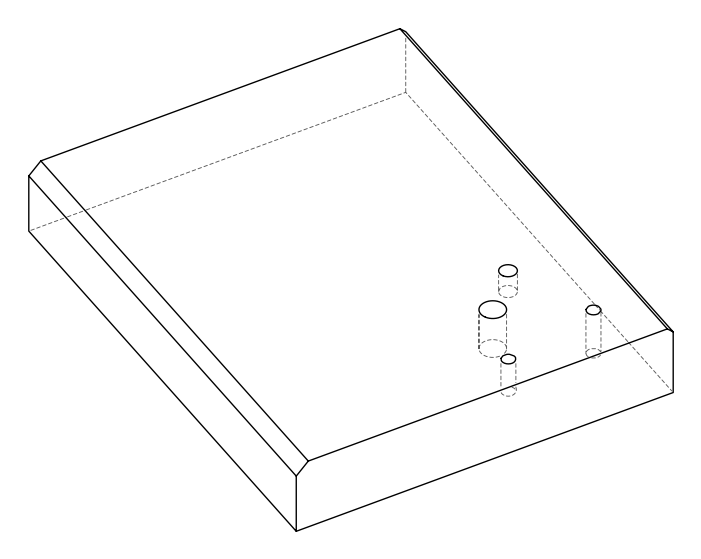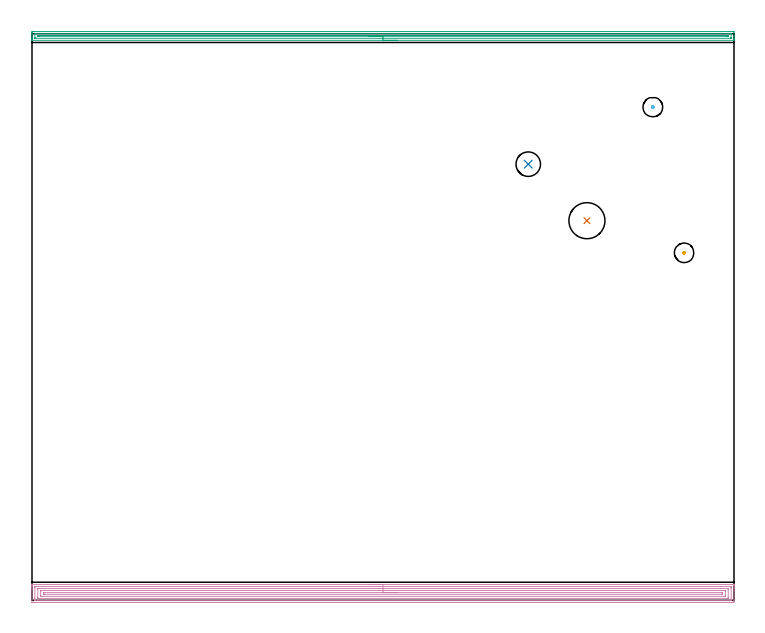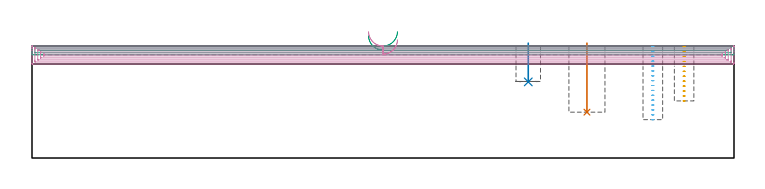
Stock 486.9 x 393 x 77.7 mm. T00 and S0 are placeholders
(PLAN: 6 operations, 3 tool changes, 32.7 min)
(1 INDEXABLE_INSERT_DRILL_BLIND_HOLE_FROM_SOLID | STEP1POCKET | UGT0302_004 | 0.19 min | 22499 mm3)
(2 INDEXABLE_INSERT_DRILL_BLIND_HOLE_FROM_SOLID_1 | STEP1POCKET_2 | NXT0302_005 | 0.11 min | 5592 mm3)
(3 AREA_MILL | FG_CHAMFER_SURFACE | UGT0205_001 | 11.84 min | 9061 mm3)
(4 AREA_MILL_1 | FG_CHAMFER_SURFACE_1 | UGT0205_001 | 19.7 min | 38036 mm3)
(5 MILL_BLIND_HOLE_FROM_SOLID_MATERIAL | STEP1POCKET_1 | UGT0201_130 | Spiral | 0.35 min | 5441 mm3)
(6 MILL_BLIND_HOLE_FROM_SOLID_MATERIAL_1 | STEP1POCKET_3 | UGT0201_130 | Spiral | 0.49 min | 7408 mm3)
(TOOL UGT0302_004 | Indexable Insert Drill 25mm | D25 PA180 FL50 Z2)
(TOOL NXT0302_005 | Index. Insert Drill 17mm [880-D1700L20-05] | D17 PA176 FL85 Z2)
(TOOL UGT0205_001 | Chamfer Mill 20 x 3 x 45 deg. | D20 FL50 Z2)
(TOOL UGT0201_130 | Carbide End Mill 12.0 | D12 FL15 Z4)
(OP 1 INDEXABLE_INSERT_DRILL_BLIND_HOLE_FROM_SOLID)
G17 G21 G94 G90
T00 M6
G54
G17 G0 G90 X384.9 Y263.3 S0 M3
G43 Z87.7 H0
G94 G81 G98 Z31.8 F250. R79.7
G80
M5
M2
(OP 2 INDEXABLE_INSERT_DRILL_BLIND_HOLE_FROM_SOLID_1)
G17 G21 G94 G90
T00 M6
G54
G17 G0 G90 X344.2 Y302.5 S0 M3
G43 Z87.7 H1
G94 G81 G98 Z52.8 F250. R79.7
G80
M5
M2
(OP 3 AREA_MILL)
G17 G21 G94 G90
T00 M6
G54
G17 G0 G90 X253.45 Y388.4 S1061 M3
G43 Z87.7 H0
G94 G1 X253.412 Z86.828 F250.
X253.298 Z85.963
X253.109 Z85.112
X252.847 Z84.28
X252.513 Z83.474
X252.11 Z82.7
X251.642 Z81.964
X251.11 Z81.272
X250.521 Z80.629
X249.878 Z80.04
X249.186 Z79.508
X248.45 Z79.04
X247.676 Z78.637
X246.87 Z78.303
X246.038 Z78.041
X245.186 Z77.852
X244.322 Z77.738
X243.45 Z77.7
X0.185
X0.01 Y388.402 Z77.689
X0.002 Y388.569 Z77.523
X0. Y388.742 Z77.357
Y388.966 Z77.134
Y389.692 Z76.402
Y390.935 Z75.162
Y392.329 Z73.767
Y392.95 Z73.146
Y393.829 Z72.268
X0.003 Y394.086 Z72.01
X0.01 Y394.492 Z71.605
X0.215 Y394.496 Z71.602
X0.632 Y394.5 Z71.6
X486.268 Y394.499 Z71.601
X486.685 Y394.496 Z71.602
X486.89 Y394.492 Z71.605
X486.9 Y394.086 Z72.01
Y391.45 Z74.645
Y390.056 Z76.04
Y389.692 Z76.402
Y388.966 Z77.134
Y388.742 Z77.357
X486.898 Y388.569 Z77.523
X486.89 Y388.402 Z77.689
X486.715 Y388.4 Z77.7
X243.45
Y389.814 Z76.286
X2.421 Y389.815 Z76.285
X2.295 Y389.816 Z76.284
X2.054 Y389.821 Z76.279
X2.009 Y389.827 Z76.273
X2.005 Y389.861 Z76.239
X2.003 Y389.896 Z76.204
X2. Y390.106 Z75.994
Y392.88 Z73.22
X2.002 Y392.99 Z73.11
X2.006 Y393.063 Z73.037
X2.01 Y393.08 Z73.02
X2.014 Y393.082 Z73.018
X2.036 Y393.084 Z73.016
X2.421 Y393.086 Z73.014
X2.545
X484.479 Y393.085 Z73.015
X484.605 Y393.084 Z73.016
X484.846 Y393.079 Z73.021
X484.891 Y393.073 Z73.027
X484.895 Y393.039 Z73.061
X484.897 Y393.004 Z73.096
X484.9 Y392.794 Z73.306
Y390.02 Z76.08
X484.898 Y389.91 Z76.19
X484.894 Y389.837 Z76.263
X484.89 Y389.82 Z76.28
X484.886 Y389.818 Z76.282
X484.864 Y389.816 Z76.284
X484.479 Y389.814 Z76.286
X484.355
X243.45
Y391.228 Z74.872
X5.104 Y391.229 Z74.871
X4.432 Y391.232 Z74.868
X4.21 Y391.235 Z74.865
X4.01 Y391.251 Z74.849
X4.007 Y391.45 Z74.65
Y391.65 Z74.45
X4.019 Y391.665 Z74.435
X4.041 Y391.668 Z74.432
X4.097 Y391.67 Z74.43
X4.21 Y391.671 Z74.429
X4.878 Y391.672 Z74.428
X481.796 Y391.671 Z74.429
X482.468 Y391.668 Z74.432
X482.69 Y391.665 Z74.435
X482.89 Y391.65 Z74.45
X482.893 Y391.45 Z74.65
Y391.251 Z74.849
X482.881 Y391.235 Z74.865
X482.859 Y391.232 Z74.868
X482.803 Y391.23 Z74.87
X482.69 Y391.229 Z74.871
X482.022 Y391.228 Z74.872
X243.45
X242.578 Z74.91
X241.714 Z75.023
X240.862 Z75.212
X240.03 Z75.475
X239.224 Z75.808
X238.45 Z76.211
X237.714 Z76.68
X237.022 Z77.211
X236.379 Z77.8
X235.79 Z78.444
X235.258 Z79.136
X234.79 Z79.872
X234.387 Z80.645
X234.053 Z81.451
X233.791 Z82.283
X233.602 Z83.135
X233.488 Z84.
X233.45 Z84.872
G0 Z87.7
M5
M2
(OP 4 AREA_MILL_1)
G17 G21 G94 G90
T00 M6
G54
G17 G0 G90 X233.45 Y11. S1061 M3
G43 Z87.7 H0
G94 G1 X233.488 Z86.828 F250.
X233.602 Z85.963
X233.791 Z85.112
X234.053 Z84.28
X234.387 Z83.474
X234.79 Z82.7
X235.258 Z81.964
X235.79 Z81.272
X236.379 Z80.629
X237.022 Z80.039
X237.714 Z79.508
X238.45 Z79.04
X239.224 Z78.637
X240.03 Z78.303
X240.862 Z78.041
X241.714 Z77.852
X242.578 Z77.738
X243.45 Z77.7
X486.715
X486.89 Y10.997 Z77.688
X486.893 Y10.978 Z77.669
X486.9 Y10.587 Z77.287
Y10.348 Z77.048
Y9.616 Z76.312
Y8.366 Z75.063
Y6.962 Z73.658
Y-0.376 Z66.321
X486.896 Y-1.001 Z65.696
X486.891 Y-1.492 Z65.206
X486.767 Y-1.495 Z65.203
X486.268 Y-1.5 Z65.2
X0.632
X0.003 Y-1.499 Z65.199
X0.002 Y-1.498 Z65.2
X0. Y-1.494 Z65.204
Y7.847 Z74.542
Y9.251 Z75.947
Y9.616 Z76.312
Y10.348 Z77.048
Y10.588 Z77.287
X0.007 Y10.978 Z77.669
X0.01 Y10.997 Z77.688
X0.185 Y11. Z77.7
X243.45
Y9.586 Z76.286
X484.511 Y9.585 Z76.285
X484.886 Y9.579 Z76.279
X484.891 Y9.458 Z76.158
X484.898 Y9.202 Z75.902
X484.9 Y8.732 Z75.432
Y8.315 Z75.015
Y0.768 Z67.468
X484.899 Y0.353 Z67.053
X484.89 Y-0.064 Z66.636
X484.888 Y-0.08 Z66.62
X484.882 Y-0.082 Z66.618
X484.857 Y-0.084 Z66.616
X484.803 Y-0.085 Z66.615
X484.695 Y-0.086 Z66.614
X2.389 Y-0.085 Z66.615
X2.014 Y-0.079 Z66.621
X2.009 Y0.042 Z66.742
X2.002 Y0.298 Z66.998
X2. Y0.768 Z67.468
Y1.184 Z67.884
Y8.732 Z75.432
X2.001 Y9.147 Z75.847
X2.01 Y9.564 Z76.264
X2.012 Y9.58 Z76.28
X2.018 Y9.582 Z76.282
X2.043 Y9.584 Z76.284
X2.097 Y9.585 Z76.285
X2.205 Y9.586 Z76.286
X243.45
Y8.171 Z74.871
X482.363
X482.69 Y8.169 Z74.869
X482.8 Y8.168 Z74.868
X482.878 Y8.165 Z74.865
X482.89 Y8.054 Z74.754
X482.896 Y7.847 Z74.547
X482.899 Y7.64 Z74.34
Y1.653 Z68.353
X482.898 Y1.448 Z68.148
X482.892 Y1.377 Z68.077
X482.886 Y1.335 Z68.035
X482.854 Y1.334 Z68.034
X482.69 Y1.331 Z68.031
X482.124 Y1.329 Z68.029
X481.796 Y1.328 Z68.028
X4.537 Y1.329 Z68.029
X4.21 Y1.33 Z68.03
X4.1 Y1.332 Z68.032
X4.022 Y1.335 Z68.035
X4.01 Y1.446 Z68.146
X4.005 Y1.653 Z68.353
X4.001 Y1.859 Z68.559
Y7.847 Z74.547
X4.002 Y8.052 Z74.752
X4.008 Y8.123 Z74.823
X4.014 Y8.165 Z74.865
X4.046 Y8.166 Z74.866
X4.21 Y8.169 Z74.869
X4.776 Y8.171 Z74.871
X5.104
X243.45
Y6.757 Z73.457
X480.772
X480.827 Y6.756 Z73.456
X480.865 Y6.754 Z73.454
X480.883 Y6.751 Z73.451
X480.89 Y6.738 Z73.438
X480.895 Y6.519 Z73.219
X480.9 Y6.079 Z72.779
Y3.424 Z70.124
X480.895 Y2.981 Z69.681
X480.89 Y2.762 Z69.462
X480.881 Y2.749 Z69.449
X480.853 Y2.746 Z69.446
X480.793 Y2.744 Z69.444
X480.695 Y2.743 Z69.443
X6.128
X6.073 Y2.744 Z69.444
X6.035 Y2.746 Z69.446
X6.017 Y2.749 Z69.449
X6.01 Y2.762 Z69.462
X6.005 Y2.981 Z69.681
X6. Y3.421 Z70.121
Y6.075 Z72.775
X6.005 Y6.519 Z73.219
X6.01 Y6.738 Z73.438
X6.019 Y6.751 Z73.451
X6.047 Y6.753 Z73.453
X6.107 Y6.756 Z73.456
X6.205 Y6.757 Z73.457
X243.45
Y5.343 Z72.043
X478.371 Y5.342 Z72.042
X478.676 Y5.339 Z72.039
X478.876 Y5.336 Z72.036
X478.891 Y5.328 Z72.028
X478.895 Y5.317 Z72.017
X478.898 Y5.289 Z71.989
X478.9 Y5.192 Z71.892
Y4.518 Z71.218
X478.899 Y4.308 Z71.008
X478.898 Y4.223 Z70.923
X478.894 Y4.182 Z70.882
X478.891 Y4.167 Z70.867
X478.827 Y4.164 Z70.864
X478.523 Y4.158 Z70.858
X478.371 Y4.157 Z70.857
X478.219
X8.529
X8.224 Y4.16 Z70.86
X8.024 Y4.164 Z70.864
X8.009 Y4.172 Z70.872
X8.005 Y4.183 Z70.883
X8.002 Y4.211 Z70.911
X8. Y4.308 Z71.008
Y4.982 Z71.682
X8.001 Y5.192 Z71.892
X8.002 Y5.277 Z71.977
X8.006 Y5.318 Z72.018
X8.009 Y5.333 Z72.033
X8.073 Y5.336 Z72.036
X8.377 Y5.342 Z72.042
X8.529 Y5.343 Z72.043
X8.681
X243.45
X244.322 Z72.081
X245.186 Z72.195
X246.038 Z72.384
X246.87 Z72.646
X247.676 Z72.98
X248.45 Z73.383
X249.186 Z73.852
X249.878 Z74.383
X250.521 Z74.972
X251.11 Z75.615
X251.642 Z76.307
X252.11 Z77.043
X252.513 Z77.817
X252.847 Z78.623
X253.109 Z79.455
X253.298 Z80.307
X253.412 Z81.171
X253.45 Z82.043
G0 Z87.7
M5
M2
(OP 5 MILL_BLIND_HOLE_FROM_SOLID_MATERIAL)
G17 G21 G94 G90
T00 M6
G54
G17 G0 G90 X452.3 Y241. S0 M3
G43 Z87.7 H0
Z77.275
G94 G3 X452.675 Y241.375 R0.375 F250.
X452.3 Y241.75 R0.375
X451.55 Y241. R0.75
X452.3 Y241.75 R-0.75
X451.925 Y241.375 R0.375
X452.3 Y241. R0.375
G0 Z73.85
G3 X452.675 Y241.375 R0.375
X452.3 Y241.75 R0.375
X451.55 Y241. R0.75
X452.3 Y241.75 R-0.75
X451.925 Y241.375 R0.375
X452.3 Y241. R0.375
G0 Z70.425
G3 X452.675 Y241.375 R0.375
X452.3 Y241.75 R0.375
X451.55 Y241. R0.75
X452.3 Y241.75 R-0.75
X451.925 Y241.375 R0.375
X452.3 Y241. R0.375
G0 Z67.
G3 X452.675 Y241.375 R0.375
X452.3 Y241.75 R0.375
X451.55 Y241. R0.75
X452.3 Y241.75 R-0.75
X451.925 Y241.375 R0.375
X452.3 Y241. R0.375
G0 Z63.575
G3 X452.675 Y241.375 R0.375
X452.3 Y241.75 R0.375
X451.55 Y241. R0.75
X452.3 Y241.75 R-0.75
X451.925 Y241.375 R0.375
X452.3 Y241. R0.375
G0 Z60.15
G3 X452.675 Y241.375 R0.375
X452.3 Y241.75 R0.375
X451.55 Y241. R0.75
X452.3 Y241.75 R-0.75
X451.925 Y241.375 R0.375
X452.3 Y241. R0.375
G0 Z56.725
G3 X452.675 Y241.375 R0.375
X452.3 Y241.75 R0.375
X451.55 Y241. R0.75
X452.3 Y241.75 R-0.75
X451.925 Y241.375 R0.375
X452.3 Y241. R0.375
G0 Z53.3
G3 X452.675 Y241.375 R0.375
X452.3 Y241.75 R0.375
X451.55 Y241. R0.75
X452.3 Y241.75 R-0.75
X451.925 Y241.375 R0.375
X452.3 Y241. R0.375
G0 Z49.875
G3 X452.675 Y241.375 R0.375
X452.3 Y241.75 R0.375
X451.55 Y241. R0.75
X452.3 Y241.75 R-0.75
X451.925 Y241.375 R0.375
X452.3 Y241. R0.375
G0 Z46.45
G3 X452.675 Y241.375 R0.375
X452.3 Y241.75 R0.375
X451.55 Y241. R0.75
X452.3 Y241.75 R-0.75
X451.925 Y241.375 R0.375
X452.3 Y241. R0.375
G0 Z43.025
G3 X452.675 Y241.375 R0.375
X452.3 Y241.75 R0.375
X451.55 Y241. R0.75
X452.3 Y241.75 R-0.75
X451.925 Y241.375 R0.375
X452.3 Y241. R0.375
G0 Z39.6
G3 X452.675 Y241.375 R0.375
X452.3 Y241.75 R0.375
X451.55 Y241. R0.75
X452.3 Y241.75 R-0.75
X451.925 Y241.375 R0.375
X452.3 Y241. R0.375
G0 Z87.7
M5
M2
(OP 6 MILL_BLIND_HOLE_FROM_SOLID_MATERIAL_1)
G17 G21 G94 G90
T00 M6
G54
G17 G0 G90 X430.6 Y342.1 S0 M3
G43 Z87.7 H0
Z77.319
G94 G3 X431. Y342.5 R0.4 F250.
X430.6 Y342.9 R0.4
X429.8 Y342.1 R0.8
X430.6 Y342.9 R-0.8
X430.2 Y342.5 R0.4
X430.6 Y342.1 R0.4
G0 Z73.938
G3 X431. Y342.5 R0.4
X430.6 Y342.9 R0.4
X429.8 Y342.1 R0.8
X430.6 Y342.9 R-0.8
X430.2 Y342.5 R0.4
X430.6 Y342.1 R0.4
G0 Z70.556
G3 X431. Y342.5 R0.4
X430.6 Y342.9 R0.4
X429.8 Y342.1 R0.8
X430.6 Y342.9 R-0.8
X430.2 Y342.5 R0.4
X430.6 Y342.1 R0.4
G0 Z67.175
G3 X431. Y342.5 R0.4
X430.6 Y342.9 R0.4
X429.8 Y342.1 R0.8
X430.6 Y342.9 R-0.8
X430.2 Y342.5 R0.4
X430.6 Y342.1 R0.4
G0 Z63.794
G3 X431. Y342.5 R0.4
X430.6 Y342.9 R0.4
X429.8 Y342.1 R0.8
X430.6 Y342.9 R-0.8
X430.2 Y342.5 R0.4
X430.6 Y342.1 R0.4
G0 Z60.413
G3 X431. Y342.5 R0.4
X430.6 Y342.9 R0.4
X429.8 Y342.1 R0.8
X430.6 Y342.9 R-0.8
X430.2 Y342.5 R0.4
X430.6 Y342.1 R0.4
G0 Z57.031
G3 X431. Y342.5 R0.4
X430.6 Y342.9 R0.4
X429.8 Y342.1 R0.8
X430.6 Y342.9 R-0.8
X430.2 Y342.5 R0.4
X430.6 Y342.1 R0.4
G0 Z53.65
G3 X431. Y342.5 R0.4
X430.6 Y342.9 R0.4
X429.8 Y342.1 R0.8
X430.6 Y342.9 R-0.8
X430.2 Y342.5 R0.4
X430.6 Y342.1 R0.4
G0 Z50.269
G3 X431. Y342.5 R0.4
X430.6 Y342.9 R0.4
X429.8 Y342.1 R0.8
X430.6 Y342.9 R-0.8
X430.2 Y342.5 R0.4
X430.6 Y342.1 R0.4
G0 Z46.888
G3 X431. Y342.5 R0.4
X430.6 Y342.9 R0.4
X429.8 Y342.1 R0.8
X430.6 Y342.9 R-0.8
X430.2 Y342.5 R0.4
X430.6 Y342.1 R0.4
G0 Z43.506
G3 X431. Y342.5 R0.4
X430.6 Y342.9 R0.4
X429.8 Y342.1 R0.8
X430.6 Y342.9 R-0.8
X430.2 Y342.5 R0.4
X430.6 Y342.1 R0.4
G0 Z40.125
G3 X431. Y342.5 R0.4
X430.6 Y342.9 R0.4
X429.8 Y342.1 R0.8
X430.6 Y342.9 R-0.8
X430.2 Y342.5 R0.4
X430.6 Y342.1 R0.4
G0 Z36.744
G3 X431. Y342.5 R0.4
X430.6 Y342.9 R0.4
X429.8 Y342.1 R0.8
X430.6 Y342.9 R-0.8
X430.2 Y342.5 R0.4
X430.6 Y342.1 R0.4
G0 Z33.363
G3 X431. Y342.5 R0.4
X430.6 Y342.9 R0.4
X429.8 Y342.1 R0.8
X430.6 Y342.9 R-0.8
X430.2 Y342.5 R0.4
X430.6 Y342.1 R0.4
G0 Z29.981
G3 X431. Y342.5 R0.4
X430.6 Y342.9 R0.4
X429.8 Y342.1 R0.8
X430.6 Y342.9 R-0.8
X430.2 Y342.5 R0.4
X430.6 Y342.1 R0.4
G0 Z26.6
G3 X431. Y342.5 R0.4
X430.6 Y342.9 R0.4
X429.8 Y342.1 R0.8
X430.6 Y342.9 R-0.8
X430.2 Y342.5 R0.4
X430.6 Y342.1 R0.4
G0 Z87.7
M5
M2
